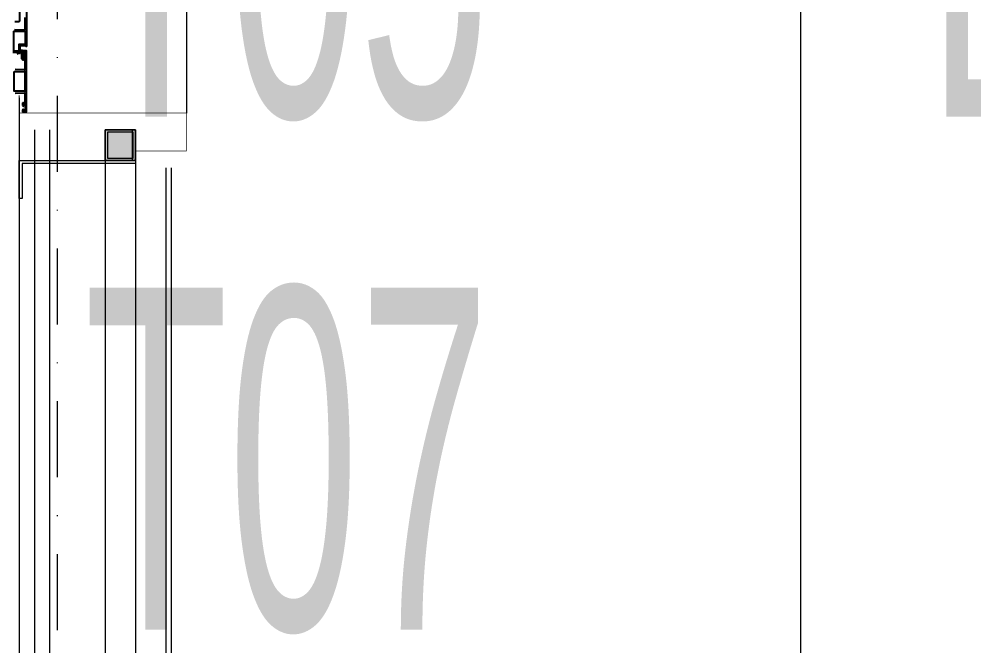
# Model space of a CAD drawing. Extents: x -9059 to 11889, y 0 to 6614.
# Drawn here: x 9854.5 to 9980.1, y 3092.8 to 3175.3 of the extents above; entities that cross this region are included whole.
import ezdxf
from ezdxf.enums import TextEntityAlignment as Align

# ---------------------------------------------------------------- set-up
doc = ezdxf.new("R2010")
doc.units = 0
doc.header["$LTSCALE"] = 10
doc.header["$MEASUREMENT"] = 0
doc.linetypes.add('DASHDOT', pattern=[1, 0.5, -0.25, 0, -0.25])
doc.layers.get('0').update_dxf_attribs({"color": 9, "lineweight": 9})
for name, color, linetype, lineweight in [('06D', 9, 'Continuous', 9), ('10', 9, 'Continuous', 9), ('15', 9, 'Continuous', 9), ('21_mahal200', 9, 'Continuous', 9), ('21_mahal200 @ 20', 9, 'Continuous', 9), ('24', 9, 'DASHDOT', 9), ('33', 9, 'BATTING', 9)]:
    doc.layers.add(name, color=color, linetype=linetype, lineweight=lineweight)
doc.styles.add('Arial', font='arial.ttf', dxfattribs={"height": 2.5})
doc.styles.add('MuuM_TEXT-STANDART', font='ARIALN.TTF')
doc.linetypes.add('BATTING', pattern='A,0.0001,-0.1,[134,ltypeshp.shx,S=0.1,R=0,X=-0.1,Y=0],-0.2,[134,ltypeshp.shx,S=0.1,R=180,X=0.1,Y=0],-0.1', length=0.4001)

# ---------------------------------------------------------------- blocks, each defined once
blk = doc.blocks.new('P-DOG-PORSCHE')
at = {"layer": '06D', "lineweight": 25, "ltscale": 0.5}
h = blk.add_hatch(dxfattribs=at)
h.set_pattern_fill('ANSI31', color=256, scale=0.05, angle=450, style=0)
h.set_pattern_definition([(225, (-191.06147, 133.83068), (-0.1122532, 0.1122532), [])])
edge = h.paths.add_edge_path(flags=16)
edge.add_arc((-9.78, 2.49), 0.025, 270, 360)
edge.add_line((-9.75, 2.49), (-9.75, 2.59))
edge.add_arc((-9.78, 2.59), 0.025, 0, 90)
edge.add_line((-9.78, 2.61), (-9.96, 2.61))
edge.add_arc((-9.96, 2.59), 0.025, 90, 180)
edge.add_line((-9.98, 2.59), (-9.98, 2.49))
edge.add_arc((-9.96, 2.49), 0.025, 180, 270)
edge.add_line((-9.96, 2.46), (-9.78, 2.46))
edge = h.paths.add_edge_path()
edge.add_arc((-9.58, 2.49), 0.035, 180, 270, ccw=False)
edge.add_line((-9.62, 2.49), (-9.62, 2.57))
edge.add_arc((-9.6, 2.57), 0.015, 137.8308, 180, ccw=False)
edge.add_line((-9.61, 2.58), (-9.57, 2.63))
edge.add_arc((-9.6, 2.65), 0.04, 316.3869, 422.9563)
edge.add_line((-9.58, 2.69), (-9.67, 2.73))
edge.add_arc((-9.75, 2.58), 0.175, 62.9563, 90)
edge.add_line((-9.75, 2.75), (-9.98, 2.75))
edge.add_arc((-9.98, 2.58), 0.175, 90, 117.0437)
edge.add_line((-10.06, 2.73), (-10.15, 2.69))
edge.add_arc((-10.13, 2.65), 0.04, 117.0437, 223.6131)
edge.add_line((-10.16, 2.63), (-10.12, 2.58))
edge.add_arc((-10.13, 2.57), 0.015, 0, 42.1692, ccw=False)
edge.add_line((-10.12, 2.57), (-10.12, 2.49))
edge.add_arc((-10.15, 2.49), 0.035, 270, 360, ccw=False)
edge.add_line((-10.15, 2.46), (-10.43, 2.46))
edge.add_arc((-10.43, 2.42), 0.04, 90, 180)
edge.add_line((-10.47, 2.42), (-10.47, 2.27))
edge.add_arc((-10.42, 2.27), 0.05, 180, 220.0348)
edge.add_line((-10.46, 2.24), (-10.09, 1.71))
edge.add_arc((-10.06, 1.73), 0.04, 220.0348, 393.0043)
edge.add_line((-10.02, 1.75), (-10.34, 2.26))
edge.add_arc((-10.29, 2.29), 0.06, 33.8544, 213.0043, ccw=False)
edge.add_line((-10.24, 2.33), (-9.4, 2.33))
edge.add_arc((-9.4, 2.37), 0.04, 270, 360)
edge.add_line((-9.36, 2.37), (-9.36, 2.42))
edge.add_arc((-9.4, 2.42), 0.04, 360, 450)
edge.add_line((-9.4, 2.46), (-9.58, 2.46))
at = {"layer": '06D'}
blk.add_lwpolyline([(-117.78, 24), (-2.22, 24)], dxfattribs=at)
at = {"layer": '06D', "lineweight": 25, "ltscale": 0.5}
blk.add_lwpolyline([(-10.02, 1.75), (-10.34, 2.26, -0.992608), (-10.24, 2.33), (-9.4, 2.33, 0.414214), (-9.36, 2.37), (-9.36, 2.42, 0.414214), (-9.4, 2.46), (-9.58, 2.46, -0.414214), (-9.62, 2.49), (-9.62, 2.57, -0.186103), (-9.61, 2.58), (-9.57, 2.63, 0.501687), (-9.58, 2.69), (-9.67, 2.73, 0.118551), (-9.75, 2.75), (-9.98, 2.75, 0.118551), (-10.06, 2.73), (-10.15, 2.69, 0.501687), (-10.16, 2.63), (-10.12, 2.58, -0.186103), (-10.12, 2.57), (-10.12, 2.49, -0.414214), (-10.15, 2.46), (-10.43, 2.46, 0.414214), (-10.47, 2.42), (-10.47, 2.27, 0.176484), (-10.46, 2.24), (-10.09, 1.71, 0.940455)], format="xyb", dxfattribs=at)
blk.add_lwpolyline([(-9.78, 2.46, 0.414214), (-9.75, 2.49), (-9.75, 2.59, 0.414214), (-9.78, 2.61), (-9.96, 2.61, 0.414214), (-9.98, 2.59), (-9.98, 2.49, 0.414214), (-9.96, 2.46)], format="xyb", close=True, dxfattribs=at)
at = {"layer": '10', "const_width": 0.1}
blk.add_lwpolyline([(4.78, 17.3), (2.78, 17.3), (2.78, 24), (-2.22, 24), (-2.22, 2), (-4.57, 2)], dxfattribs=at)
at = {"layer": '10', "lineweight": 25, "ltscale": 0.5}
for points in [[(-13.24, 1.37), (-13.19, 2.46), (-13.19, 2.73, 0.414214), (-13.24, 2.78), (-14.82, 2.78, 0.414214)], [(-15.89, 2.96), (-11.02, 2.96, -0.535184), (-11, 2.93), (-11.02, 2.89), (-11.05, 2.89, 0.414214), (-11.08, 2.86), (-11.08, 2.14, 0.414214), (-11.05, 2.11), (-10.1, 2.11, -0.535184), (-10.08, 2.08), (-10.09, 2.05, -0.302776), (-10.12, 2.04), (-10.15, 2.04, 0.414214), (-10.18, 2.01), (-10.18, 1.17, -0.414214)], [(-4.85, 1.48), (-4.89, 2.67, -0.425337), (-4.79, 2.77), (-4.47, 2.77), (-4.47, 2.76), (-4.32, 2.76), (-4.32, 2.77), (-3.99, 2.77), (-3.99, 2.76), (-3.84, 2.76), (-3.84, 2.77), (-3.58, 2.77), (-3.58, 2.76), (-3.45, 2.76), (-3.45, 2.59, -0.414214), (-3.48, 2.56), (-3.58, 2.56), (-3.58, 2.51, 0.414214), (-3.53, 2.46), (-3.22, 2.46, 0.414214), (-3.15, 2.53), (-3.15, 2.55, 0.414214), (-3.16, 2.56), (-3.26, 2.56, -0.414214), (-3.31, 2.61), (-3.31, 2.73, -0.414214), (-3.26, 2.78), (-2.59, 2.78, -0.414214), (-2.54, 2.73), (-2.54, 2.61, -0.414214), (-2.59, 2.56), (-2.69, 2.56, 0.414214), (-2.7, 2.55), (-2.7, 2.53, 0.414214), (-2.63, 2.46), (-2.41, 2.46, 0.414214), (-2.4, 2.47), (-2.4, 2.95, 0.414214), (-2.41, 2.96), (-10.39, 2.96, 0.414214), (-10.4, 2.95), (-10.4, 2.47, 0.414214), (-10.39, 2.46), (-10.17, 2.46, 0.414214), (-10.1, 2.53), (-10.1, 2.55, 0.414214), (-10.11, 2.56), (-10.21, 2.56, -0.414214), (-10.26, 2.61), (-10.26, 2.73, -0.414214), (-10.21, 2.78), (-9.54, 2.78, -0.414214), (-9.49, 2.73), (-9.49, 2.61, -0.414214), (-9.54, 2.56), (-9.64, 2.56, 0.414214), (-9.65, 2.55), (-9.65, 2.53, 0.414214), (-9.58, 2.46), (-9.27, 2.46, 0.414214), (-9.22, 2.51), (-9.22, 2.56), (-9.32, 2.56, -0.414214), (-9.35, 2.59), (-9.35, 2.76), (-9.22, 2.76), (-9.22, 2.77), (-8.95, 2.77), (-8.95, 2.76), (-8.8, 2.76), (-8.8, 2.77), (-8.47, 2.77), (-8.47, 2.76), (-8.32, 2.76), (-8.32, 2.77), (-8, 2.77, -0.425337), (-7.9, 2.67), (-7.95, 1.48, -0.403083)]]:
    blk.add_lwpolyline(points, format="xyb", dxfattribs=at)
blk.add_lwpolyline([(-11.25, 1.96), (-10.41, 1.96, -0.414214), (-10.36, 1.91), (-10.36, 1.37, -0.414214), (-10.41, 1.32), (-12.97, 1.32, -0.414214), (-13.02, 1.37), (-13.02, 2.78), (-11.31, 2.78, -0.414214), (-11.26, 2.73), (-11.26, 1.97, 0.414214)], format="xyb", close=True, dxfattribs=at)
blk.add_lwpolyline([(-7.71, 1.33), (-7.71, 1.8), (-7.7, 1.8), (-7.7, 2.3), (-7.71, 2.3), (-7.71, 2.77), (-5.09, 2.77), (-5.09, 2.3), (-5.1, 2.3), (-5.1, 1.8), (-5.09, 1.8), (-5.09, 1.33), (-6.32, 1.33), (-6.32, 1.35), (-6.47, 1.35), (-6.47, 1.33)], close=True, dxfattribs=at)
at = {"layer": '15', "lineweight": 25, "ltscale": 0.5}
for p, q in [((-17.02, 2.07), (-14.3, 2.07)), ((-14.25, 2.02), (-14.3, 2.07)), ((-14.25, 2.02), (-14.25, 1.44))]:
    blk.add_line(p, q, dxfattribs=at)
blk = doc.blocks.new('p-s-profil')
at = {"layer": '10'}
blk.add_lwpolyline([(9, 15.3), (4.6, 15.3), (4.6, 0.4), (0, 0.4), (0, 0), (5, 0), (5, 14.9), (9, 14.9), (9, 15.3)], dxfattribs=at)
blk.add_lwpolyline([(9, 15.3), (4.6, 15.3), (4.6, 0.4), (0, 0.4), (0, 0), (5, 0), (5, 14.9), (9, 14.9), (9, 15.3)], dxfattribs=at)
blk = doc.blocks.new('p-kutu_profil_40x40')
h = blk.add_hatch(color=256)
h.dxf.hatch_style = 1
h.paths.add_polyline_path([(0, 0), (4, 0), (4, 4), (0, 4)])
h = blk.add_hatch(color=255)
h.dxf.hatch_style = 1
h.paths.add_polyline_path([(0, 0), (4, 0), (4, 4), (0, 4)])
blk.add_lwpolyline([(0, 0), (4, 0), (4, 4), (0, 4)], close=True)
at = {"layer": '10'}
for points in [[(0, 4), (4, 4), (4, 0), (0, 0)], [(0, 4), (4, 4), (4, 0), (0, 0)], [(0, 0), (4, 0), (4, 4), (0, 4)], [(0.3, 3.7), (3.7, 3.7), (3.7, 0.3), (0.3, 0.3)], [(0.3, 3.7), (3.7, 3.7), (3.7, 0.3), (0.3, 0.3)]]:
    blk.add_lwpolyline(points, close=True, dxfattribs=at)
blk = doc.blocks.new('0a_roomno2')
blk.add_lwpolyline([(24, -5), (24, -16)])
at = {"style": 'Arial'}
blk.add_attdef('ODANO', (0, 1.505), '', height=3, dxfattribs=at)
blk.add_attdef('MEKANADI', text='', height=3, dxfattribs=at).set_placement((0.525, -4.75), align=Align.BOTTOM_LEFT)
at = {"style": 'MuuM_TEXT-STANDART', "width": 0.6}
for tag, p in [('YER01', (15, -7)), ('TAVAN01', (20.625, -7)), ('DUVAR01', (26.25, -7)), ('YER02', (15, -10.375)), ('TAVAN02', (20.625, -10.375)), ('DUVAR02', (26.25, -10.375)), ('YER03', (15, -13.75)), ('TAVAN03', (20.625, -13.75)), ('DUVAR03', (26.25, -13.75))]:
    blk.add_attdef(tag, text='', height=2.25, dxfattribs=at).set_placement(p, align=Align.MIDDLE_CENTER)
at = {"style": 'MuuM_TEXT-STANDART'}
blk.add_attdef('M2', text='', height=2.25, dxfattribs=at).set_placement((1.3231, -7.8046), align=Align.MIDDLE_LEFT)
at = {"style": 'MuuM_TEXT-STANDART', "width": 0.6}
blk.add_attdef('TEMIZTAVANYUKSEKLIGI', text='', height=2.25, dxfattribs=at).set_placement((2.7, -13.1619), align=Align.MIDDLE_LEFT)
blk = doc.blocks.new('*U907')
at = {"layer": '21_mahal200 @ 20'}
ref = blk.add_blockref('0a_roomno2', (9477.28, 3319.99), dxfattribs=dict(at, xscale=20, yscale=20, zscale=20))
ref.add_attrib('TAVAN01', 'T05', dxfattribs={"layer": '0', "height": 45, "style": 'MuuM_TEXT-STANDART', "width": 0.6}).set_placement((9889.78, 3184.99), align=Align.MIDDLE_CENTER)
ref.add_attrib('DUVAR01', 'D07', dxfattribs={"layer": '0', "height": 45, "style": 'MuuM_TEXT-STANDART', "width": 0.6}).set_placement((10002.28, 3184.99), align=Align.MIDDLE_CENTER)
ref.add_attrib('TAVAN02', 'T07', dxfattribs={"layer": '0', "height": 45, "style": 'MuuM_TEXT-STANDART', "width": 0.6}).set_placement((9889.78, 3117.49), align=Align.MIDDLE_CENTER)

msp = doc.modelspace()

# ---------------------------------------------------------------- linework, layer by layer
at = {"layer": '06D'}
for points in [[(9854.54, 3164.94), (9854.54, 2916.94)], [(9858.54, 3160.73), (9858.54, 2916.73)], [(9865.84, 3160.73), (9865.84, 2916.73)], [(9869.84, 3160.73), (9869.84, 2916.73)]]:
    msp.add_lwpolyline(points, dxfattribs=at)
at = {"layer": '10'}
for points in [[(9873.84, 3155.73), (9873.84, 2921.73)], [(9874.54, 3155.73), (9874.54, 2921.73)]]:
    msp.add_lwpolyline(points, dxfattribs=at)
at = {"layer": '24', "ltscale": 2}
msp.add_lwpolyline([(9959.54, 4009.23), (9959.54, 3969.23), (9859.54, 3969.23), (9859.54, 2536.73)], dxfattribs=at)
at = {"layer": '33', "ltscale": 0.2, "flags": 128}
msp.add_lwpolyline([(9856.54, 3160.73), (9856.54, 2916.73)], dxfattribs=at)

# ---------------------------------------------------------------- block references
at = {"rotation": 270}
msp.add_blockref('P-DOG-PORSCHE', (9852.54, 3160.73), dxfattribs=at)
at = {"extrusion": (0, 0, -1), "zscale": -1, "rotation": 90}
for name, p in [('p-s-profil', (-9854.54, 3151.73)), ('p-kutu_profil_40x40', (-9865.84, 3156.73))]:
    msp.add_blockref(name, p, dxfattribs=at)
at = {"layer": '21_mahal200', "color": 6}
msp.add_blockref('*U907', (0, 0), dxfattribs=at)

doc.saveas('drawing.dxf')
